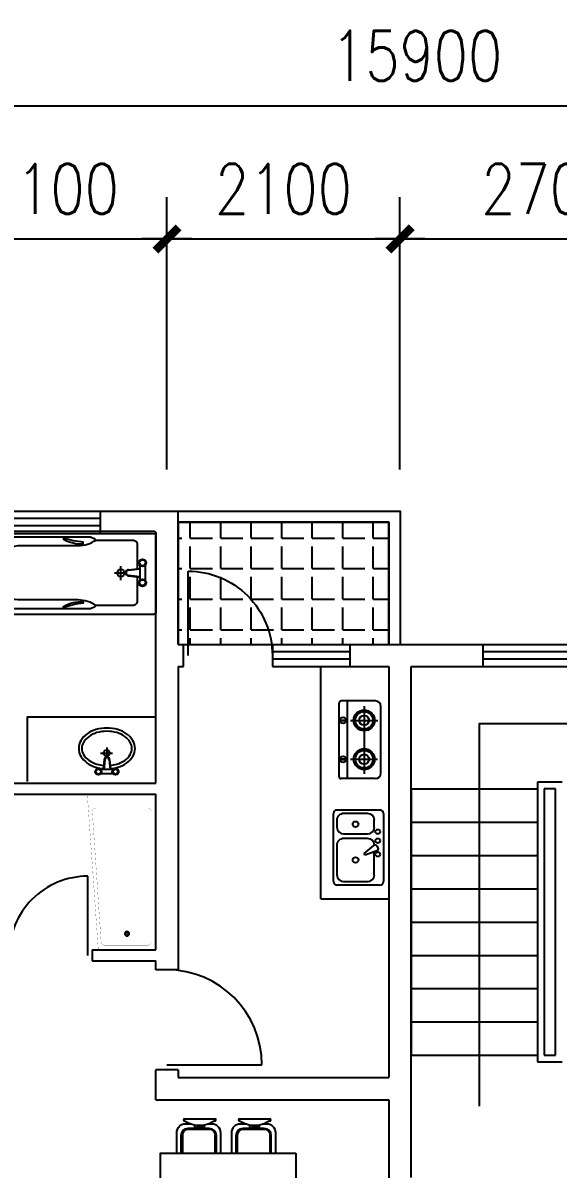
# Model space of a CAD drawing. Header units: millimetres. Extents: x 1316 to 28209, y 637 to 25771.
# Drawn here: x 9395 to 14218, y 15451 to 25771 of the extents above; entities that cross this region are included whole.
import ezdxf
from ezdxf.enums import TextEntityAlignment as Align

# ---------------------------------------------------------------- set-up
doc = ezdxf.new("R2010")
doc.units = ezdxf.units.MM
for name, color, linetype in [('JJ', 252, 'Continuous'), ('PUB_DIM', 3, 'Continuous'), ('STAIR', 2, 'Continuous'), ('WALL', 255, 'Continuous'), ('WINDOW', 2, 'Continuous'), ('WINDOW_TEXT', 7, 'Continuous'), ('ZB', 252, 'Continuous')]:
    doc.layers.add(name, color=color, linetype=linetype)
doc.styles.add('DIM_FONT', font='SIMPLEX.shx', dxfattribs={"width": 0.8})
doc.styles.add('SIMPLEX', font='SIMPLEX.SHX')
doc.styles.get("Standard").update_dxf_attribs({"font": 'arial.ttf'})
doc.dimstyles.new('DIMN150', dxfattribs={"dimscale": 1.5, "dimtxt": 300, "dimasz": 1, "dimexe": 250, "dimexo": 300, "dimgap": 150, "dimtad": 1, "dimdec": 0, "dimzin": 0, "dimdsep": 46, "dimtxsty": 'DIM_FONT', "dimblk": '_DIMX', "dimblk1": '_DIMX', "dimblk2": '_DIMX', "dimcen": 0.09, "dimclrt": 7, "dimadec": 0, "dimazin": 0, "dimtfac": 1, "dimtdec": 0, "dimtix": 1, "dimtmove": 2, "dimatfit": 3, "dimldrblk": '_DIMX', "dimfxl": 1, "dimtolj": 1, "dimtzin": 0, "dimarcsym": 0})

# ---------------------------------------------------------------- blocks, each defined once
blk = doc.blocks.new('M_E5')
for points in [[(-850, 750, 1.5, 1.5, 0), (-850, 0, 1.5, 1.5, 0)], [(850, 630, 1.5, 1.5, 0), (-850, 750, 1.5, 1.5, 0)], [(-655, 695, 1.5, 1.5, 0.447903), (-700, 655, 1.5, 1.5, 0.447903)], [(-700, 655, 1.5, 1.5, 0), (-700, 90, 1.5, 1.5, 0)], [(765, 599, 1.5, 1.5, 0), (-655, 695, 1.5, 1.5, 0)], [(850, 0, 1.5, 1.5, 0), (850, 630, 1.5, 1.5, 0)], [(800, 559, 1.5, 1.5, 0.381308), (765, 599, 1.5, 1.5, 0.381308)], [(800, 90, 1.5, 1.5, 0), (800, 559, 1.5, 1.5, 0)], [(-850, 0, 1.5, 1.5, 0), (850, 0, 1.5, 1.5, 0)], [(-700, 90, 1.5, 1.5, 0.414214), (-660, 50, 1.5, 1.5, 0.414214)], [(-660, 50, 1.5, 1.5, 0), (760, 50, 1.5, 1.5, 0)], [(760, 50, 1.5, 1.5, 0.414214), (800, 90, 1.5, 1.5, 0.414214)]]:
    blk.add_lwpolyline(points, format="xyseb")
for radius in [24, 15]:
    blk.add_circle((674, 316), radius)
at = {"width": 0.8, "flags": 9}
for tag in ['XSIZE', 'YSIZE']:
    blk.add_attdef(tag, (0, 0), '', height=0.5, dxfattribs=at)
blk = doc.blocks.new('_DBLK')
blk.add_line((-0.45, 0), (-0.45, -0.95))
blk.add_arc((-0.45, 0), 0.95, 270, 0)
at = {"layer": 'WINDOW_TEXT', "style": 'SIMPLEX', "flags": 9}
blk.add_attdef('A', text='', height=1, dxfattribs=at).set_placement((0, 1.5), align=Align.MIDDLE)
blk = doc.blocks.new('_DIMX')
blk.add_line((-150, 0), (150, 0))
at = {"const_width": 50}
blk.add_lwpolyline([(-70, -70), (70, 70)], dxfattribs=at)
blk = doc.blocks.new('*D62')
at = {"layer": 'DEFPOINTS', "color": 0, "transparency": 16777216}
for p in [(20893, 25026), (4993, 22499), (20893, 22499)]:
    blk.add_point(p, dxfattribs=at)
at = {"layer": 'PUB_DIM', "color": 0, "lineweight": -2, "transparency": 16777216}
for p, q in [((4993, 22949), (4993, 25401)), ((20893, 22949), (20893, 25401)), ((4995, 25026), (20892, 25026))]:
    blk.add_line(p, q, dxfattribs=at)
at = {"layer": 'PUB_DIM', "color": 0, "lineweight": -2, "transparency": 16777216, "xscale": 1.5, "yscale": 1.5, "zscale": 1.5, "rotation": 180}
blk.add_blockref('_DIMX', (4993, 25026), dxfattribs=at)
at = {"layer": 'PUB_DIM', "color": 0, "lineweight": -2, "transparency": 16777216, "xscale": 1.5, "yscale": 1.5, "zscale": 1.5}
blk.add_blockref('_DIMX', (20893, 25026), dxfattribs=at)
at = {"layer": 'PUB_DIM', "color": 7, "transparency": 16777216, "insert": (12943, 25476), "char_height": 450, "attachment_point": 5, "style": 'DIM_FONT'}
blk.add_mtext('\\A1;15900', dxfattribs=at)
blk = doc.blocks.new('*D63')
at = {"layer": 'DEFPOINTS', "color": 0, "transparency": 16777216}
for p in [(15493, 23826), (12793, 21299), (15493, 21299)]:
    blk.add_point(p, dxfattribs=at)
at = {"layer": 'PUB_DIM', "color": 0, "lineweight": -2, "transparency": 16777216}
for p, q in [((12793, 21749), (12793, 24201)), ((15493, 21749), (15493, 24201)), ((12795, 23826), (15492, 23826))]:
    blk.add_line(p, q, dxfattribs=at)
at = {"layer": 'PUB_DIM', "color": 0, "lineweight": -2, "transparency": 16777216, "xscale": 1.5, "yscale": 1.5, "zscale": 1.5, "rotation": 180}
blk.add_blockref('_DIMX', (12793, 23826), dxfattribs=at)
at = {"layer": 'PUB_DIM', "color": 0, "lineweight": -2, "transparency": 16777216, "xscale": 1.5, "yscale": 1.5, "zscale": 1.5}
blk.add_blockref('_DIMX', (15493, 23826), dxfattribs=at)
at = {"layer": 'PUB_DIM', "color": 7, "transparency": 16777216, "insert": (14143, 24276), "char_height": 450, "attachment_point": 5, "style": 'DIM_FONT'}
blk.add_mtext('\\A1;2700', dxfattribs=at)
blk = doc.blocks.new('*D64')
at = {"layer": 'DEFPOINTS', "color": 0, "transparency": 16777216}
for p in [(10693, 23826), (8593, 21299), (10693, 21299)]:
    blk.add_point(p, dxfattribs=at)
at = {"layer": 'PUB_DIM', "color": 0, "lineweight": -2, "transparency": 16777216}
for p, q in [((8593, 21749), (8593, 24201)), ((10693, 21749), (10693, 24201)), ((8595, 23826), (10692, 23826))]:
    blk.add_line(p, q, dxfattribs=at)
at = {"layer": 'PUB_DIM', "color": 0, "lineweight": -2, "transparency": 16777216, "xscale": 1.5, "yscale": 1.5, "zscale": 1.5, "rotation": 180}
blk.add_blockref('_DIMX', (8593, 23826), dxfattribs=at)
at = {"layer": 'PUB_DIM', "color": 0, "lineweight": -2, "transparency": 16777216, "xscale": 1.5, "yscale": 1.5, "zscale": 1.5}
blk.add_blockref('_DIMX', (10693, 23826), dxfattribs=at)
at = {"layer": 'PUB_DIM', "color": 7, "transparency": 16777216, "insert": (9643, 24276), "char_height": 450, "attachment_point": 5, "style": 'DIM_FONT'}
blk.add_mtext('\\A1;2100', dxfattribs=at)
blk = doc.blocks.new('*D66')
at = {"layer": 'DEFPOINTS', "color": 0, "transparency": 16777216}
for p in [(12793, 23826), (10693, 21299), (12793, 21299)]:
    blk.add_point(p, dxfattribs=at)
at = {"layer": 'PUB_DIM', "color": 0, "lineweight": -2, "transparency": 16777216}
for p, q in [((10693, 21749), (10693, 24201)), ((12793, 21749), (12793, 24201)), ((10695, 23826), (12792, 23826))]:
    blk.add_line(p, q, dxfattribs=at)
at = {"layer": 'PUB_DIM', "color": 0, "lineweight": -2, "transparency": 16777216, "xscale": 1.5, "yscale": 1.5, "zscale": 1.5, "rotation": 180}
blk.add_blockref('_DIMX', (10693, 23826), dxfattribs=at)
at = {"layer": 'PUB_DIM', "color": 0, "lineweight": -2, "transparency": 16777216, "xscale": 1.5, "yscale": 1.5, "zscale": 1.5}
blk.add_blockref('_DIMX', (12793, 23826), dxfattribs=at)
at = {"layer": 'PUB_DIM', "color": 7, "transparency": 16777216, "insert": (11743, 24276), "char_height": 450, "attachment_point": 5, "style": 'DIM_FONT'}
blk.add_mtext('\\A1;2100', dxfattribs=at)
blk = doc.blocks.new('MIANP')
for p, q in [((-49, 232), (63, 232)), ((9, 284), (9, 183)), ((-14, 169), (-24, 77)), ((-9, 169), (-19, 77)), ((31, 169), (41, 77)), ((36, 169), (46, 77)), ((71, 77), (-48, 77)), ((71, 35), (-48, 35))]:
    blk.add_line(p, q)
for points in [[(45, 85, 0.047273), (114, 98, 0.082314), (197, 138, 0.106842), (258, 203, 0.13438), (278, 276, 0.13438), (258, 349, 0.106842), (197, 415, 0.082314), (114, 455, 0.07067), (10, 469, 0.07067), (-93, 455, 0.082314), (-176, 415, 0.106842), (-237, 349, 0.13438), (-257, 276, 0.13438)], [(42, 115, 0.047273), (106, 127, 0.082314), (180, 162, 0.106842), (232, 219, 0.13438), (248, 276, 0.13438), (232, 334, 0.106842), (180, 390, 0.082314), (106, 426, 0.07067), (10, 439, 0.07067), (-85, 426, 0.082314), (-159, 390, 0.106842), (-211, 334, 0.13438), (-227, 276, 0.13438)], [(-257, 276, 0.13438), (-237, 203, 0.106842), (-176, 138, 0.082314), (-93, 98, 0.048274), (-23, 85, 0.048274)], [(-227, 276, 0.13438), (-211, 219, 0.106842), (-159, 162, 0.082314), (-85, 127, 0.048274), (-20, 115, 0.048274)]]:
    blk.add_lwpolyline(points, format="xyb")
for centre, radius in [((9, 232), 29.7), ((-70, 56), 30.2), ((-70, 56), 23.5), ((92, 56), 30.2), ((92, 56), 23.5)]:
    blk.add_circle(centre, radius)
for radius in [24.8, 19.8]:
    blk.add_arc((11, 169), radius, 0, 180)
blk = doc.blocks.new('_E29NVN')
at = {"layer": 'JJ'}
blk.add_blockref('MIANP', (176, -138), dxfattribs=at)
at = {"style": 'DIM_FONT', "width": 0.8, "flags": 9}
for tag in ['XSIZE', 'YSIZE']:
    blk.add_attdef(tag, (0, 0), '', height=0.5, dxfattribs=at)
blk = doc.blocks.new('YVG')
for p, q in [((308, 316), (433, 316)), ((373, 374), (373, 262)), ((348, 247), (336, 144)), ((353, 246), (341, 144)), ((397, 246), (409, 144)), ((402, 247), (414, 144)), ((441, 144), (309, 144)), ((441, 97), (309, 97))]:
    blk.add_line(p, q)
for points in [[(0, 20), (0, 1580, -0.414214), (20, 1600), (730, 1600, -0.414214), (750, 1580), (750, 20, -0.414214), (730, 0), (20, 0, -0.414214)], [(62, 832), (72, 832, -0.162374), (112, 654), (100, 654, 0.062737)], [(688, 832), (678, 832, 0.162374), (638, 654), (650, 654, -0.062737)]]:
    blk.add_lwpolyline(points, format="xyb", close=True)
for points in [[(80, 540, -0.082476), (50, 589), (50, 1492, -0.414214), (70, 1512), (680, 1512, -0.414214), (700, 1492), (700, 589, -0.082476), (670, 540)], [(130, 700), (130, 1207, -1.063902), (620, 1207), (620, 700, 0.151369), (670, 540), (670, 208, -0.414214), (630, 168), (411, 168, -0.434788)], [(339, 168), (120, 168, -0.414214), (80, 208), (80, 540, 0.151369), (130, 700)]]:
    blk.add_lwpolyline(points, format="xyb")
for centre, radius in [((373, 316), 33), ((285, 120), 33.5), ((285, 120), 26.1), ((465, 120), 33.5), ((465, 120), 26.1)]:
    blk.add_circle(centre, radius)
for radius in [27.5, 22]:
    blk.add_arc((375, 246), radius, 0, 180)
blk = doc.blocks.new('_E24NJG')
at = {"layer": 'JJ'}
blk.add_blockref('YVG', (0, -20), dxfattribs=at)
at = {"style": 'DIM_FONT', "width": 0.8, "flags": 9}
for tag in ['XSIZE', 'YSIZE']:
    blk.add_attdef(tag, (0, 0), '', height=0.5, dxfattribs=at)
blk = doc.blocks.new('_WBLK')
for p, q in [((-0.5, 0.5), (0.5, 0.5)), ((0.5, 0.1667), (-0.5, 0.1667)), ((0.5, -0.1667), (-0.5, -0.1667)), ((-0.5, -0.5), (0.5, -0.5))]:
    blk.add_line(p, q)
at = {"layer": 'WINDOW_TEXT', "style": 'SIMPLEX', "flags": 9}
blk.add_attdef('A', text='', height=1, dxfattribs=at).set_placement((0, 1.5), align=Align.MIDDLE)
blk = doc.blocks.new('QIZ')
for p, q in [((100, 525), (-206, 525)), ((-150, -175), (-150, 525)), ((-226, -155), (-226, 505)), ((0, 479), (0, -131)), ((150, -125), (150, 475)), ((-123, 350), (123, 350)), ((-123, 0), (120, 0)), ((100, -175), (-206, -175))]:
    blk.add_line(p, q)
for points in [[(-213, 345), (-213, 353), (-166, 353), (-166, 345)], [(-213, -5), (-213, 3), (-166, 3), (-166, -5)]]:
    blk.add_lwpolyline(points, close=True)
for centre, radius in [((0, 350), 94.3), ((0, 350), 79.3), ((-190, 350), 28.2), ((0, 350), 44.3), ((-190, 0), 28.2), ((0, 0), 94.3), ((0, 0), 79.3), ((0, 0), 44.3)]:
    blk.add_circle(centre, radius)
for centre, radius, start, end in [((-206, 505), 20, 90, 180), ((100, 475), 50, 0, 90), ((-206, -155), 20, 180, 270), ((100, -125), 50, 270, 0)]:
    blk.add_arc(centre, radius, start, end)
blk = doc.blocks.new('_E30EVS')
at = {"layer": 'JJ'}
blk.add_blockref('QIZ', (150, -175), dxfattribs=at)
at = {"style": 'DIM_FONT', "width": 0.8, "flags": 9}
for tag in ['XSIZE', 'YSIZE']:
    blk.add_attdef(tag, (0, 0), '', height=0.5, dxfattribs=at)
blk = doc.blocks.new('M_E29JIV')
at = {"color": 0, "linetype": 'ByBlock'}
for p, q in [((31, 338), (419, 338)), ((0, -307), (0, 307)), ((82, 245), (82, 40)), ((358, 307), (143, 307)), ((419, -20), (419, 245)), ((450, 307), (450, -307)), ((48, 2), (57, -12)), ((59, 31), (163, 70)), ((173, 53), (87, -18)), ((163, 70), (173, 53)), ((143, -82), (358, -82)), ((82, -184), (82, -245)), ((358, -123), (143, -123)), ((419, -245), (419, -184)), ((143, -307), (358, -307)), ((419, -338), (31, -338))]:
    blk.add_line(p, q, dxfattribs=at)
for centre, radius in [((251, 112), 25.6), ((51, 61), 20.5), ((51, -61), 20.5), ((51, -143), 20.5), ((251, -210), 25.6)]:
    blk.add_circle(centre, radius, dxfattribs=at)
for centre, radius, start, end in [((31, 307), 30.7, 90, 180), ((419, 307), 30.7, 0, 90), ((143, 245), 61.4, 90, 180), ((358, 245), 61.4, 0, 90), ((66, 12), 20.5, 110.5377, 210), ((74, -2), 20.5, 210, 309.4623), ((143, -20), 61.4, 180, 270), ((358, -20), 61.4, 270, 0), ((143, -184), 61.4, 90, 180), ((358, -184), 61.4, 0, 90), ((31, -307), 30.7, 180, 270), ((143, -245), 61.4, 180, 270), ((358, -245), 61.4, 270, 0), ((419, -307), 30.7, 270, 0)]:
    blk.add_arc(centre, radius, start, end, dxfattribs=at)
at = {"style": 'DIM_FONT', "width": 0.8, "flags": 9}
for tag in ['XSIZE', 'YSIZE']:
    blk.add_attdef(tag, (0, 0), '', height=0.5, dxfattribs=at)

msp = doc.modelspace()

# ---------------------------------------------------------------- hatches: boundary and pattern name
at = {"layer": 'ZB', "linetype": 'Continuous'}
h = msp.add_hatch(dxfattribs=at)
h.set_pattern_fill('ANGLE', color=256, scale=1000, style=0)
h.set_pattern_definition([(0, (-6972.94, 199882.07), (0, 275), [200, -75]), (90, (-6972.94, 199882.07), (-275, 2e-14), [200, -75])])
h.paths.add_polyline_path([(10793.2, 20175.1), (12693.2, 20175.1), (12693.2, 21275.1), (10793.2, 21275.1)])

# ---------------------------------------------------------------- linework, layer by layer
at = {"layer": 'PUB_DIM'}
msp.add_lwpolyline([(14882.2, 17963.5), (14882.2, 19459.2), (13507.5, 19459.2), (13507.5, 16015.6)], dxfattribs=at)
at = {"layer": 'STAIR'}
for p, q in [((14033.2, 18935.1), (14033.2, 16415.1)), ((14253.2, 18935.1), (14033.2, 18935.1)), ((12893.2, 18875.1), (12893.2, 16475.1)), ((12893.2, 18875.1), (14033.2, 18875.1)), ((14093.2, 18875.1), (14093.2, 16475.1)), ((14193.2, 18875.1), (14093.2, 18875.1)), ((14193.2, 16475.1), (14193.2, 18875.1)), ((12893.2, 18575.1), (14033.2, 18575.1)), ((12893.2, 18275.1), (14033.2, 18275.1)), ((12893.2, 17975.1), (14033.2, 17975.1)), ((12893.2, 17675.1), (14033.2, 17675.1)), ((12893.2, 17375.1), (14033.2, 17375.1)), ((12893.2, 17075.1), (14033.2, 17075.1)), ((12893.2, 16775.1), (14033.2, 16775.1)), ((12893.2, 16475.1), (14033.2, 16475.1)), ((14033.2, 16415.1), (14253.2, 16415.1)), ((14093.2, 16475.1), (14193.2, 16475.1))]:
    msp.add_line(p, q, dxfattribs=at)
at = {"layer": 'WALL'}
for p, q in [((10093.2, 21375.1), (10793.2, 21375.1)), ((10093.2, 21175.1), (10093.2, 21375.1)), ((10793.2, 21275.1), (10793.2, 20175.1)), ((10093.2, 21175.1), (10593.2, 21175.1)), ((10593.2, 18925.1), (10593.2, 21175.1)), ((10793.2, 20175.1), (10843.2, 20175.1)), ((10843.2, 19975.1), (10843.2, 20175.1)), ((11643.2, 20175.1), (11643.2, 19975.1)), ((12343.2, 20175.1), (13543.2, 20175.1)), ((12343.2, 19975.1), (12343.2, 20175.1)), ((13543.2, 19975.1), (13543.2, 20175.1)), ((10793.2, 19975.1), (10793.2, 17245.1)), ((10793.2, 19975.1), (10843.2, 19975.1)), ((12343.2, 19975.1), (12693.2, 19975.1)), ((12693.2, 19975.1), (12693.2, 16275.1)), ((12893.2, 15375.1), (12893.2, 19975.1)), ((12893.2, 19975.1), (13543.2, 19975.1)), ((8693.2, 18925.1), (10593.2, 18925.1)), ((8693.2, 18825.1), (10593.2, 18825.1)), ((10593.2, 17425.1), (10593.2, 18825.1)), ((10018.2, 17425.1), (10593.2, 17425.1)), ((10018.2, 17425.1), (10018.2, 17325.1)), ((10018.2, 17325.1), (10593.2, 17325.1)), ((10593.2, 17245.1), (10593.2, 17325.1)), ((10793.2, 17245.1), (10593.2, 17245.1)), ((10593.2, 16075.1), (10593.2, 16345.1)), ((10793.2, 16345.1), (10593.2, 16345.1)), ((10793.2, 16345.1), (10793.2, 16275.1)), ((10793.2, 16275.1), (12693.2, 16275.1)), ((10593.2, 16075.1), (12693.2, 16075.1)), ((12693.2, 16075.1), (12693.2, 15175.1))]:
    msp.add_line(p, q, dxfattribs=at)
at = {"layer": 'WINDOW'}
for points in [[(10793.2, 20175.1), (10793.2, 21375.1), (12793.2, 21375.1), (12793.2, 20175.1)], [(10793.2, 20175.1), (10793.2, 21275.1), (12693.2, 21275.1), (12693.2, 20175.1)]]:
    msp.add_lwpolyline(points, dxfattribs=at)
msp.add_lwpolyline([(10793.2, 20175.1), (12693.2, 20175.1), (12693.2, 21275.1), (10793.2, 21275.1)], close=True, dxfattribs=at)
at = {"layer": 'ZB'}
for q in [(12079.2, 19979.5), (12693.2, 17883.2)]:
    msp.add_line((12079.2, 17883.2), q, dxfattribs=at)
at = {"layer": 'ZB', "linetype": 'Continuous'}
for p, q in [((10851, 15902.6), (11125.7, 15902.6)), ((11346.2, 15902.6), (11621, 15902.6)), ((10852.5, 15884), (10887.8, 15867.2)), ((10914.9, 15855.7), (10858.3, 15855.7)), ((11080.4, 15806.5), (10879.7, 15806.5)), ((11074.3, 15815.7), (10882.3, 15815.7)), ((10941.6, 15849.5), (10941.6, 15828.4)), ((10941.6, 15828.4), (11030.7, 15828.4)), ((11030.7, 15828.4), (11030.7, 15849.5)), ((11098.3, 15855.7), (11058.8, 15855.7)), ((11124.2, 15884), (11088.9, 15867.2)), ((11347.8, 15884), (11383.1, 15867.2)), ((11410.2, 15855.7), (11353.6, 15855.7)), ((11575.7, 15806.5), (11375, 15806.5)), ((11569.6, 15815.7), (11377.6, 15815.7)), ((11436.9, 15849.5), (11436.9, 15828.4)), ((11436.9, 15828.4), (11526, 15828.4)), ((11526, 15828.4), (11526, 15849.5)), ((11593.6, 15855.7), (11554.1, 15855.7)), ((11619.4, 15884), (11584.1, 15867.2)), ((10778.3, 15775.7), (10778.3, 15593.1)), ((10818.3, 15751.7), (10818.3, 15593.1)), ((10831.7, 15758.5), (10831.7, 15593.1)), ((11128.4, 15593.1), (11128.4, 15758.5)), ((11138.3, 15593.1), (11138.3, 15751.7)), ((11178.3, 15593.1), (11178.3, 15775.7)), ((11273.6, 15775.7), (11273.6, 15593.1)), ((11313.6, 15751.7), (11313.6, 15593.1)), ((11327, 15758.5), (11327, 15593.1)), ((11623.7, 15593.1), (11623.7, 15758.5)), ((11633.6, 15593.1), (11633.6, 15751.7)), ((11673.6, 15593.1), (11673.6, 15775.7))]:
    msp.add_line(p, q, dxfattribs=at)
at = {"layer": 'ZB'}
msp.add_lwpolyline([(10583.5, 19521.3), (9434.6, 19521.3), (9434.6, 18939.8)], dxfattribs=at)
at = {"layer": 'ZB', "linetype": 'Continuous'}
msp.add_lwpolyline([(11853.5, 15593.1), (11853.5, 14849.1), (10634, 14849.1), (10634, 15593.1)], close=True, dxfattribs=at)
for centre, radius, start, end in [((10852.2, 15893.7), 9.8, 98.79085, 276.74154), ((11124.4, 15893.7), 9.8, 263.25846, 81.20915), ((11347.5, 15893.7), 9.8, 98.79085, 276.74154), ((11619.7, 15893.7), 9.8, 263.25846, 81.20915), ((10858.3, 15775.7), 80, 90, 180), ((10882.3, 15751.7), 64, 90, 180), ((10879.7, 15758.5), 48, 90, 180), ((10986.9, 16079.3), 234.8, 244.73665, 296.79095), ((11074.3, 15751.7), 64, 0, 90), ((11080.4, 15758.5), 48, 0, 90), ((11098.3, 15775.7), 80, 0, 90), ((11353.6, 15775.7), 80, 90, 180), ((11377.6, 15751.7), 64, 90, 180), ((11375, 15758.5), 48, 90, 180), ((11482.2, 16079.3), 234.8, 244.73665, 296.79095), ((11569.6, 15751.7), 64, 0, 90), ((11575.7, 15758.5), 48, 0, 90), ((11593.6, 15775.7), 80, 0, 90)]:
    msp.add_arc(centre, radius, start, end, dxfattribs=at)

# ---------------------------------------------------------------- block references
at = {"layer": 'WINDOW'}
for name, p, xscale, yscale, zscale in [('_WBLK', (9643.2, 21275.1), 900, 200, 900), ('_DBLK', (11243.2, 20075.1), 800, -800, 800), ('_WBLK', (11993.2, 20075.1), 700, 200, 700), ('_WBLK', (14143.2, 20075.1), 1200, 200, 1200)]:
    msp.add_blockref(name, p, dxfattribs=dict(at, xscale=xscale, yscale=yscale, zscale=zscale))
for p, xscale, yscale, zscale, rotation in [((9643.2, 17375.1), 750, 750, 750, 180), ((10693.2, 16795.1), -900, -900, 900, 270)]:
    msp.add_blockref('_DBLK', p, dxfattribs=dict(at, xscale=xscale, yscale=yscale, zscale=zscale, rotation=rotation))
at = {"layer": 'ZB', "linetype": 'Continuous', "rotation": 90}
msp.add_blockref('_E24NJG', (10573.2, 20445.1), dxfattribs=at)
at = {"layer": 'ZB'}
msp.add_blockref('_E30EVS', (12319.8, 19316.2), dxfattribs=at)
at = {"layer": 'ZB', "xscale": 0.9500000000116415, "yscale": 0.9500000000116415, "zscale": 0.9499999999999998}
msp.add_blockref('_E29NVN', (9974.6, 19107), dxfattribs=at)
at = {"layer": 'ZB', "xscale": -0.8235299999942072, "yscale": 0.8235299999942072, "zscale": 0.82353, "rotation": 90}
msp.add_blockref('M_E5', (10593.2, 18125.1), dxfattribs=at)
at = {"layer": 'ZB', "rotation": 180}
msp.add_blockref('M_E29JIV', (12643.4, 18346), dxfattribs=at)

# ---------------------------------------------------------------- dimensions: what is measured, and where the dimension line sits
at = {"layer": 'PUB_DIM'}
for p1, p2, picture, middle in [((4993.2, 22499.2), (20893.2, 22499.2), '*D62', (12943.2, 25476.1)), ((8593.2, 21299.2), (10693.2, 21299.2), '*D64', (9643.2, 24276.1)), ((10693.2, 21299.2), (12793.2, 21299.2), '*D66', (11743.2, 24276.1)), ((12793.2, 21299.2), (15493.2, 21299.2), '*D63', (14143.2, 24276.1))]:
    dim = msp.add_aligned_dim(p1=p1, p2=p2, distance=2526.9, dimstyle='DIMN150', dxfattribs=at)
    dim.commit()
    dim.dimension.update_dxf_attribs({"geometry": picture, "text_midpoint": middle})

doc.saveas('drawing.dxf')
